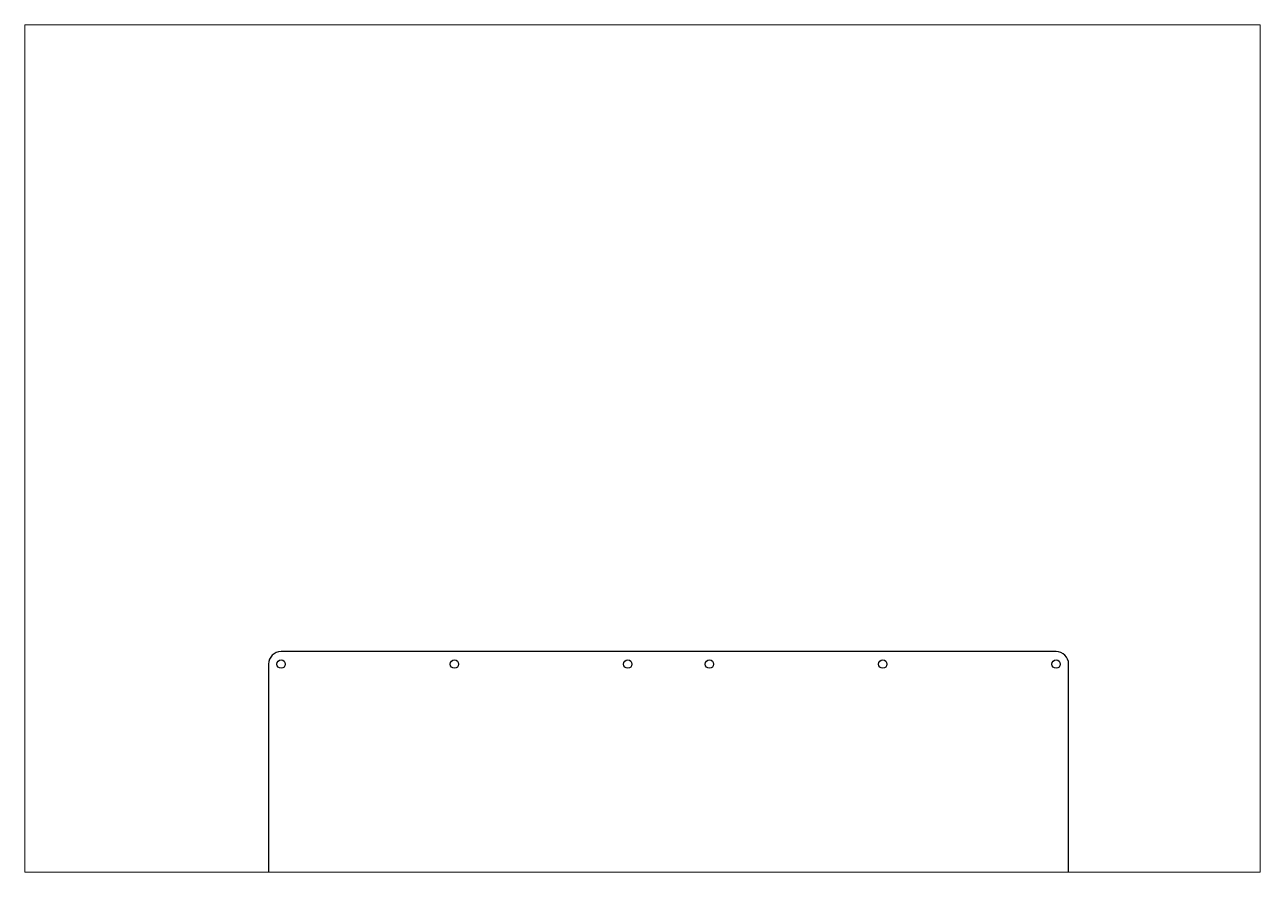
# Paper-space layout 'Layout1' of a CAD drawing. Header units: inches, sheet in millimetres. Extents: x 10 to 287, y 10 to 200.
# The model-space entities are those that its viewports show. They can reach past a viewport. Long polylines and large blocks are cut down to what shows.
import ezdxf

# ---------------------------------------------------------------- set-up
doc = ezdxf.new("R2010")
doc.units = ezdxf.units.IN
doc.header["$MEASUREMENT"] = 0

msp = doc.modelspace()

# ---------------------------------------------------------------- linework, layer by layer
at = {"lineweight": -3}
for points in [[(472.5, 150), (7.5, 150)], [(0, 142.5), (0, 7.5)], [(480, 7.5), (480, 142.5)]]:
    msp.add_lwpolyline(points, dxfattribs=at)
for centre in [(7.5, 142.5), (111.5, 142.5), (215.5, 142.5), (264.5, 142.5), (368.5, 142.5), (472.5, 142.5)]:
    msp.add_circle(centre, 2.5, dxfattribs=at)
for centre, start, end in [((7.5, 142.5), 450, 540), ((472.5, 142.5), 360, 450)]:
    msp.add_arc(centre, 7.5, start, end, dxfattribs=at)

psp = doc.layouts.get("Layout1")

# ---------------------------------------------------------------- viewports
at = {"layer": '0'}
psp.add_viewport(center=(148.5, 105), size=(277, 190), view_center_point=(224.35, 271.87), view_height=508.4693, dxfattribs=at)

doc.saveas('drawing.dxf')
